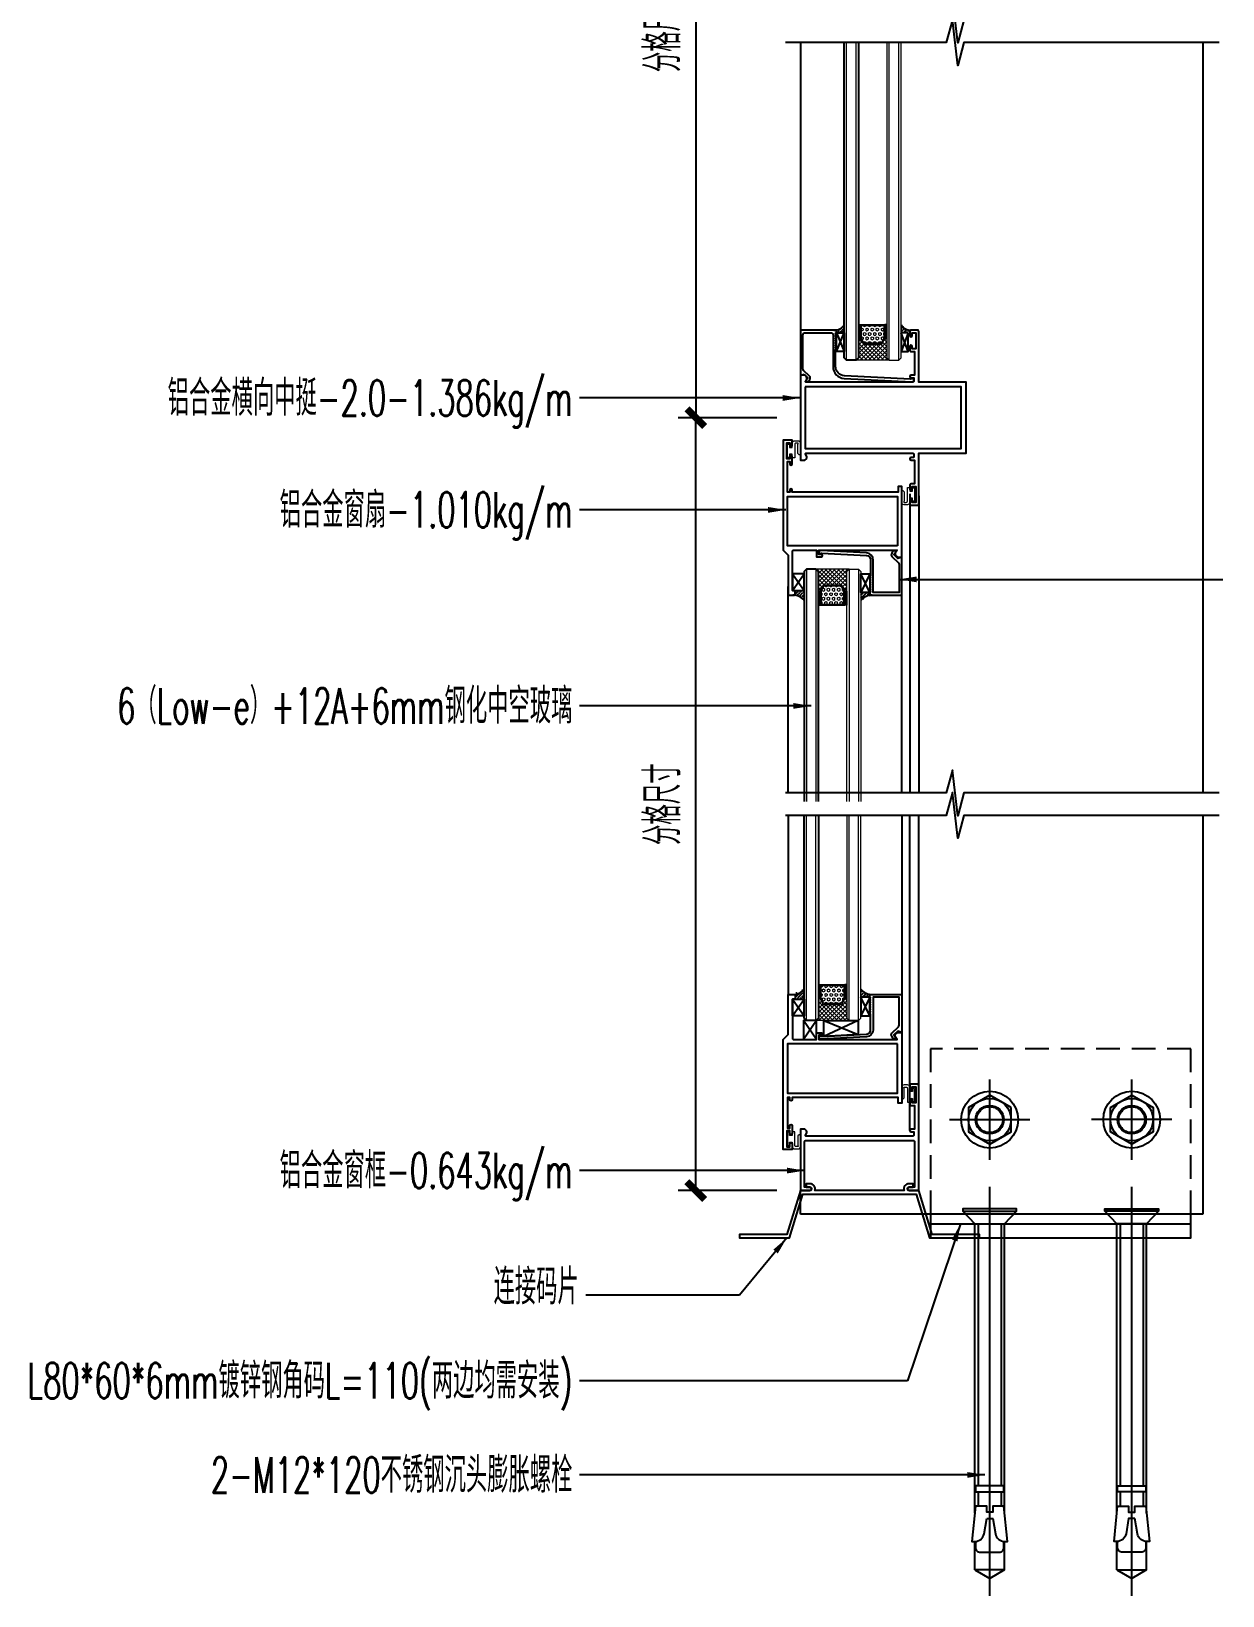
# Model space of a CAD drawing. Extents: x 6843040 to 15500510, y -6507076 to -4940511.
# Drawn here: x 7942351 to 7942854, y -6294481 to -6293820 of the extents above; entities that cross this region are included whole.
import ezdxf
from ezdxf.enums import TextEntityAlignment as Align

# ---------------------------------------------------------------- set-up
doc = ezdxf.new("R2010")
doc.units = 0
doc.header["$LTSCALE"] = 1000
doc.header["$MEASUREMENT"] = 0
for name, pattern in [('CENTER', [50.8, 31.75, -6.35, 6.35, -6.35]), ('DASHED', [0.75, 0.5, -0.25]), ('HIDDEN', [0.375, 0.25, -0.125]), ('LG', [4.1, 4, 0.1])]:
    doc.linetypes.add(name, pattern=pattern)
for name, color, linetype in [('A-SCREW', 241, 'Continuous'), ('CHICUN', 6, 'LG'), ('GC', 3, 'Continuous'), ('LT-dim 1', 3, 'Continuous'), ('LT-dim 5', 3, 'Continuous'), ('LT-截断线', 1, 'Continuous'), ('LT-文字标注', 7, 'Continuous'), ('LT-紧固件', 253, 'Continuous'), ('TE', 3, 'Continuous'), ('XC', 61, 'Continuous'), ('XINGCAI', 4, 'LG'), ('XX', 8, 'DASHED')]:
    doc.layers.add(name, color=color, linetype=linetype)
for name, color, linetype, lineweight in [('Gasket（胶类）', 5, 'Continuous', 9), ('Glass-V（玻璃投影线）', 183, 'Continuous', 9), ('Glass（玻璃截面线）', 200, 'Continuous', 20), ('Hatch（填充）', 8, 'Continuous', 5), ('KSD-Glass(玻璃)', 10, 'Continuous', 25), ('KSD-Hatch（填充）', 8, 'Continuous', 5)]:
    doc.layers.add(name, color=color, linetype=linetype, lineweight=lineweight)
doc.styles.add('LT-dim', font='romans.shx', dxfattribs={"width": 0.7, "bigfont": 'hztxt.shx'})
doc.styles.add('LT-文字标注', font='romans.shx', dxfattribs={"width": 0.8, "bigfont": 'gbhzfs.shx'})
doc.styles.get("Standard").update_dxf_attribs({"font": 'gbenor.shx', "bigfont": 'gbcbig.shx'})
doc.dimstyles.new('LT-dim 5', dxfattribs={"dimscale": 5, "dimtxt": 3, "dimasz": 1.5, "dimexe": 1.5, "dimexo": 2, "dimgap": 0.8, "dimtad": 1, "dimdec": 0, "dimrnd": 1, "dimdsep": 46, "dimtxsty": 'LT-dim', "dimblk": 'ARCHTICK', "dimblk1": 'ARCHTICK', "dimblk2": 'ARCHTICK', "dimsah": 1, "dimcen": 2, "dimclrd": 256, "dimclre": 256, "dimclrt": 7, "dimazin": 0, "dimtfac": 1, "dimtix": 1, "dimtmove": 2, "dimatfit": 0, "dimfxl": 1, "dimtvp": 1, "dimarcsym": 1})
doc.dimstyles.new('LT-引线 5', dxfattribs={"dimscale": 5, "dimtxt": 3, "dimasz": 1.5, "dimexe": 1.5, "dimexo": 2, "dimgap": 0.8, "dimtad": 1, "dimdec": 0, "dimrnd": 1, "dimdsep": 46, "dimtxsty": 'Standard', "dimblk": 'ARCHTICK', "dimblk1": 'ARCHTICK', "dimblk2": 'ARCHTICK', "dimsah": 1, "dimcen": 2, "dimclrd": 256, "dimclre": 256, "dimclrt": 7, "dimazin": 0, "dimtfac": 1, "dimtix": 1, "dimtmove": 2, "dimatfit": 0, "dimfxl": 1, "dimtvp": 1, "dimarcsym": 1})
pattern_1 = [(225, (9185189.7165, -6708048.4613), (-0.5051394068, -1.852177825), [2.38125, -0.47625, 0, -0.47625])]
pattern_2 = [(315, (-1793154.78164, 874143.7932), (-0.36828478187, -0.36828478187), []), (225, (-1793154.78164, 874143.7932), (-0.36828478187, 0.36828478187), [])]
pattern_3 = [(45, (-1793154.78164, -874110.7532), (-0.36828478187, 0.36828478187), []), (135, (-1793154.78164, -874110.7532), (-0.36828478187, -0.36828478187), [])]
pattern_4 = [(45, (6700206.2202, -5879955.9957), (0.5051394068, 1.852177825), [2.38125, -0.47625, 0, -0.47625])]
pattern_5 = [(45, (6700206.2202, -5880061.8859), (0.5051394068, 1.852177825), [2.38125, -0.47625, 0, -0.47625])]

# ---------------------------------------------------------------- blocks, each defined once
blk = doc.blocks.new('_ArchTick')
at = {"color": 0, "linetype": 'ByBlock', "const_width": 0.4}
blk.add_lwpolyline([(-0.5, -0.5), (0.5, 0.5)], dxfattribs=at)
blk = doc.blocks.new('*D150')
at = {"layer": 'Defpoints', "color": 0, "transparency": 16777216}
for p in [(7942631.49, -6293983.23), (7942675.67, -6293983.23), (7942675.67, -6294309.94)]:
    blk.add_point(p, dxfattribs=at)
at = {"layer": 'LT-dim 5', "lineweight": -2, "transparency": 16777216}
for p, q in [((7942665.67, -6293983.23), (7942623.99, -6293983.23)), ((7942631.49, -6294309.94), (7942631.49, -6293983.23)), ((7942665.67, -6294309.94), (7942623.99, -6294309.94))]:
    blk.add_line(p, q, dxfattribs=at)
at = {"layer": 'LT-dim 5', "lineweight": -2, "transparency": 16777216, "xscale": 7.5, "yscale": 7.5, "zscale": 7.5}
for p, rotation in [((7942631.49, -6293983.23), 90), ((7942631.49, -6294309.94), 270)]:
    blk.add_blockref('_ArchTick', p, dxfattribs=dict(at, rotation=rotation))
at = {"layer": 'LT-dim 5', "color": 40, "transparency": 16777216, "insert": (7942617.52, -6294146.59), "char_height": 15, "attachment_point": 5, "rotation": 90, "style": 'LT-文字标注'}
blk.add_mtext('分格尺寸', dxfattribs=at)
blk = doc.blocks.new('LT-BLK-20240726220731', base_point=(1166113.37, -432586.31))
at = {"layer": 'LT-紧固件', "color": 1, "linetype": 'CENTER', "ltscale": 10}
blk.add_line((1166113.37, -432477.28), (1166113.37, -432592.5), dxfattribs=at)
at = {"layer": 'LT-紧固件', "linetype": 'HIDDEN', "ltscale": 10}
for p, q in [((1166109.17, -432484.54), (1166113.37, -432482.11)), ((1166109.17, -432484.54), (1166109.17, -432492.54)), ((1166117.57, -432484.54), (1166109.17, -432484.54)), ((1166117.57, -432484.54), (1166113.37, -432482.11)), ((1166117.57, -432484.54), (1166117.57, -432492.54)), ((1166109.17, -432500.54), (1166109.17, -432582.11)), ((1166117.57, -432500.54), (1166117.57, -432582.11))]:
    blk.add_line(p, q, dxfattribs=at)
at = {"layer": 'LT-紧固件', "linetype": 'ByBlock'}
for p, q in [((1166110.12, -432506.54), (1166110.12, -432502.54)), ((1166116.62, -432506.54), (1166116.62, -432502.54)), ((1166110.12, -432582.11), (1166110.12, -432508.27)), ((1166116.62, -432582.11), (1166116.62, -432508.27)), ((1166109.15, -432582.11), (1166117.6, -432582.11))]:
    blk.add_line(p, q, dxfattribs=at)
at = {"layer": 'LT-紧固件', "linetype": 'ByBlock', "ltscale": 5}
blk.add_line((1166105.84, -432585.65), (1166120.91, -432585.65), dxfattribs=at)
at = {"layer": 'LT-紧固件', "linetype": 'ByBlock'}
blk.add_lwpolyline([(1166112.51, -432499.07), (1166114.24, -432499.07), (1166114.99, -432494.75, -0.364755), (1166117.62, -432492.54), (1166118.37, -432492.54), (1166117.37, -432502.54), (1166114.24, -432502.54), (1166114.24, -432500.8), (1166112.51, -432500.8), (1166112.51, -432502.54), (1166109.37, -432502.54), (1166108.37, -432492.54), (1166109.13, -432492.54, -0.364755), (1166111.76, -432494.75)], format="xyb", close=True, dxfattribs=at)
blk.add_lwpolyline([(1166109.37, -432492.54), (1166109.37, -432490.87, -0.414214), (1166110.71, -432489.54), (1166116.04, -432489.54, -0.414214), (1166117.37, -432490.87), (1166117.37, -432492.54)], format="xyb", dxfattribs=at)
blk.add_lwpolyline([(1166117.37, -432506.54), (1166117.37, -432508.27), (1166109.37, -432508.27), (1166109.37, -432506.54)], close=True, dxfattribs=at)
at = {"layer": 'LT-紧固件', "linetype": 'ByBlock', "ltscale": 5}
blk.add_lwpolyline([(1166109.21, -432582.11), (1166117.54, -432582.11), (1166120.91, -432585.65), (1166120.91, -432586.31), (1166105.84, -432586.31), (1166105.84, -432585.65)], close=True, dxfattribs=at)
blk = doc.blocks.new('HILTI HSA & HDA-T & HSL-3 ANCHOR1')
at = {"layer": 'LT-dim 5', "xscale": 1.7, "yscale": 1.7, "zscale": 1.7, "rotation": 180}
blk.add_blockref('LT-BLK-20240726220731', (0, 7.14), dxfattribs=at)
blk = doc.blocks.new('*D151')
at = {"layer": 'Defpoints', "color": 0, "transparency": 16777216}
for p in [(7942675.67, -6293656.52), (7942631.49, -6293983.23), (7942675.67, -6293983.23)]:
    blk.add_point(p, dxfattribs=at)
at = {"layer": 'LT-dim 5', "lineweight": -2, "transparency": 16777216}
for p, q in [((7942665.67, -6293656.52), (7942623.99, -6293656.52)), ((7942631.49, -6293656.52), (7942631.49, -6293983.23)), ((7942665.67, -6293983.23), (7942623.99, -6293983.23))]:
    blk.add_line(p, q, dxfattribs=at)
at = {"layer": 'LT-dim 5', "lineweight": -2, "transparency": 16777216, "xscale": 7.5, "yscale": 7.5, "zscale": 7.5}
for p, rotation in [((7942631.49, -6293656.52), 90), ((7942631.49, -6293983.23), 270)]:
    blk.add_blockref('_ArchTick', p, dxfattribs=dict(at, rotation=rotation))
at = {"layer": 'LT-dim 5', "color": 40, "transparency": 16777216, "insert": (7942617.52, -6293819.87), "char_height": 15, "attachment_point": 5, "rotation": 90, "style": 'LT-文字标注'}
blk.add_mtext('分格尺寸', dxfattribs=at)
blk = doc.blocks.new('A$C17D31B9E')
at = {"layer": 'XINGCAI'}
blk.add_lwpolyline([(2.8, 21), (2.8, 22), (1.8, 22), (1.8, 9), (2.8, 9), (2.8, 10, -1), (3.8, 10), (3.8, 9), (3.8, 9), (3.8, 6.75, -1), (2.8, 6.75), (2.8, 7.9), (1.5, 7.9), (1.5, 1.1), (2.8, 1.1), (2.8, 2.25, -1), (3.8, 2.25), (3.8, 0), (0, 0), (0, 46.5), (2.1, 48.6), (2.1, 65.5), (4.5, 65.5, -0.414214), (5, 65), (5, 64, -0.414214), (4.5, 63.5), (3.9, 63.5), (3.9, 47, 0.414214), (4.4, 46.5), (14, 46.5), (14, 49.3), (16.1, 49.3, -1), (16.1, 48.3), (15, 48.3), (15, 46.5), (48.04, 46.5), (47.31, 47.77, -0.339454), (47.43, 48.73), (48.2, 49.5), (50, 49.5), (50, 19.5), (48.5, 19.5), (48.5, 22), (3.8, 22), (3.8, 21, -1)], format="xyb", close=True, dxfattribs=at)
blk.add_lwpolyline([(48.2, 44.7), (1.8, 44.7), (1.8, 23.8), (48.2, 23.8)], close=True, dxfattribs=at)
blk = doc.blocks.new('LT-BLK-20240726144022', base_point=(1253859.85, -415706.66))
at = {"layer": 'TE', "lineweight": 13}
blk.add_lwpolyline([(1253858.16, -415712.06), (1253858.16, -415711.56), (1253858.66, -415711.06), (1253862.65, -415711.06, 0.573447), (1253863.15, -415710.95), (1253863.15, -415710.16, 0.414214), (1253862.65, -415709.66), (1253856.85, -415709.66), (1253856.85, -415708.66), (1253858.42, -415708.66), (1253858.42, -415707.46), (1253857.05, -415707.46), (1253857.05, -415706.66), (1253862.65, -415706.66), (1253862.65, -415707.46), (1253861.3, -415707.46), (1253861.3, -415708.66), (1253863.15, -415708.66, -0.414214), (1253864.15, -415709.66), (1253864.15, -415711.06, -0.414214), (1253863.15, -415712.06), (1253858.16, -415712.06)], format="xyb", dxfattribs=at)
blk = doc.blocks.new('LT-BLK-20240726144038', base_point=(1253843.85, -415780.16))
at = {"layer": 'TE', "lineweight": 13}
blk.add_lwpolyline([(1253845.54, -415774.76), (1253845.54, -415775.26), (1253845.04, -415775.76), (1253841.05, -415775.76, 0.573447), (1253840.55, -415775.86), (1253840.55, -415776.66, 0.414214), (1253841.05, -415777.16), (1253846.85, -415777.16), (1253846.85, -415778.16), (1253845.29, -415778.16), (1253845.29, -415779.36), (1253846.65, -415779.36), (1253846.65, -415780.16), (1253841.05, -415780.16), (1253841.05, -415779.36), (1253842.4, -415779.36), (1253842.4, -415778.16), (1253840.55, -415778.16, -0.414214), (1253839.55, -415777.16), (1253839.55, -415775.76, -0.414214), (1253840.55, -415774.76), (1253845.54, -415774.76)], format="xyb", dxfattribs=at)
blk = doc.blocks.new('*U140')
at = {"layer": 'Hatch（填充）'}
h = blk.add_hatch(dxfattribs=at)
h.set_pattern_fill('ANSI37', color=256, scale=4.166667, angle=180, style=0)
h.set_pattern_definition(pattern_2)
h.paths.add_polyline_path([(-15.17, 22.52), (-9.33, 22.52), (-9.33, 21.69), (-15.17, 21.69)])
h = blk.add_hatch(dxfattribs=at)
h.set_pattern_fill('HEX', color=256, scale=5, style=0)
h.paths.add_polyline_path([(-7.25, 20.18), (-7.25, 12.86), (-9.43, 11.77), (-14.75, 11.77), (-14.75, 21.27), (-9.43, 21.27)])
h = blk.add_hatch(dxfattribs=at)
h.set_pattern_fill('ANSI37', color=256, scale=10, style=0)
h.paths.add_polyline_path([(-6.83, 20.44), (-9.33, 21.69), (-9.33, 22.52), (-1, 22.52), (0, 23.52), (0, 9.52), (-1, 10.52), (-9.33, 10.52), (-9.33, 11.35), (-6.83, 12.6)])
h = blk.add_hatch(dxfattribs=at)
h.set_pattern_fill('ANSI37', color=256, scale=4.166667, angle=180, style=0)
h.set_pattern_definition(pattern_3)
h.paths.add_polyline_path([(-15.17, 10.52), (-9.33, 10.52), (-9.33, 11.35), (-15.17, 11.35)])
at = {"layer": 'Gasket（胶类）'}
for points in [[(-15.17, 22.52), (-15.17, 21.69), (-9.33, 21.69), (-9.33, 22.52)], [(-6.83, 20.44), (-6.83, 12.6), (-9.33, 11.35), (-15.17, 11.35), (-15.17, 21.69), (-9.33, 21.69)], [(-7.25, 20.18), (-7.25, 12.86), (-9.43, 11.77), (-14.75, 11.77), (-14.75, 21.27), (-9.43, 21.27)], [(-6.83, 20.44), (-9.33, 21.69), (-9.33, 22.52), (-1, 22.52), (0, 23.52), (0, 9.52), (-1, 10.52), (-9.33, 10.52), (-9.33, 11.35), (-6.83, 12.6)], [(-15.17, 10.52), (-15.17, 11.35), (-9.33, 11.35), (-9.33, 10.52)]]:
    blk.add_lwpolyline(points, close=True, dxfattribs=at)
at = {"layer": 'Glass-V（玻璃投影线）'}
for p, q in [((0, 27.52), (-134.31, 27.52)), ((0, 23.52), (-134.31, 23.52))]:
    blk.add_line(p, q, dxfattribs=at)
at = {"layer": 'Glass（玻璃截面线）'}
blk.add_lwpolyline([(-134.31, 22.52), (-1, 22.52), (0, 23.52), (0, 27.52), (-1, 28.52), (-134.31, 28.52)], dxfattribs=at)
at = {"layer": 'KSD-Glass(玻璃)'}
blk.add_lwpolyline([(-134.31, 10.52), (-1, 10.52), (0, 9.52), (0, 5.52), (-1, 4.52), (-134.31, 4.52)], dxfattribs=at)
at = {"layer": 'KSD-Hatch（填充）'}
for p, q in [((0, 9.52), (-134.31, 9.52)), ((0, 5.52), (-134.31, 5.52))]:
    blk.add_line(p, q, dxfattribs=at)
blk = doc.blocks.new('A$C0A584369')
at = {"layer": 'XINGCAI'}
blk.add_lwpolyline([(-13.1, -8.2), (-13.4, -8.2), (-13.1, -7.2), (-13.4, -7.2), (-13.1, -6.2), (-13.4, -6.2), (-13.1, -5.2), (-13.4, -5.2), (-13.1, -4.2), (-13.4, -4.2), (-13.1, -3.2), (-13.4, -3.2), (-13.1, -2.2), (-13.4, -2.2), (-13.1, -1.2), (-13.4, -1.2), (-13.4, 0), (0, 0), (0, -15.6, -0.493145), (-0.38, -15.89), (-1.69, -15.54), (-3.27, -17.12), (-2.33, -18.45, -0.606815), (-2.49, -18.75), (-3.31, -18.75, -0.244698), (-3.56, -18.62), (-4.22, -17.68, -0.36397), (-4.11, -16.4), (-1.39, -13.68, 0.198912), (-1.1, -12.98), (-1.1, -1.1), (-12, -1.1), (-12, -14.84, -0.39896), (-14.84, -17.84), (-34.19, -18.85, -1.584555), (-33.72, -17.72), (-14.9, -16.74, 0.39896), (-13.1, -14.84)], format="xyb", close=True, dxfattribs=at)
blk = doc.blocks.new('*U142')
at = {"layer": 'Hatch（填充）'}
h = blk.add_hatch(dxfattribs=at)
h.set_pattern_fill('ANSI37', color=256, scale=4.166667, angle=180, style=0)
h.set_pattern_definition(pattern_2)
h.paths.add_polyline_path([(-15.17, 22.52), (-9.33, 22.52), (-9.33, 21.69), (-15.17, 21.69)])
h = blk.add_hatch(dxfattribs=at)
h.set_pattern_fill('HEX', color=256, scale=5, style=0)
h.paths.add_polyline_path([(-7.25, 20.18), (-7.25, 12.86), (-9.43, 11.77), (-14.75, 11.77), (-14.75, 21.27), (-9.43, 21.27)])
h = blk.add_hatch(dxfattribs=at)
h.set_pattern_fill('ANSI37', color=256, scale=10, style=0)
h.paths.add_polyline_path([(-6.83, 20.44), (-9.33, 21.69), (-9.33, 22.52), (-1, 22.52), (0, 23.52), (0, 9.52), (-1, 10.52), (-9.33, 10.52), (-9.33, 11.35), (-6.83, 12.6)])
h = blk.add_hatch(dxfattribs=at)
h.set_pattern_fill('ANSI37', color=256, scale=4.166667, angle=180, style=0)
h.set_pattern_definition(pattern_3)
h.paths.add_polyline_path([(-15.17, 10.52), (-9.33, 10.52), (-9.33, 11.35), (-15.17, 11.35)])
at = {"layer": 'Gasket（胶类）'}
for points in [[(-15.17, 22.52), (-15.17, 21.69), (-9.33, 21.69), (-9.33, 22.52)], [(-6.83, 20.44), (-6.83, 12.6), (-9.33, 11.35), (-15.17, 11.35), (-15.17, 21.69), (-9.33, 21.69)], [(-7.25, 20.18), (-7.25, 12.86), (-9.43, 11.77), (-14.75, 11.77), (-14.75, 21.27), (-9.43, 21.27)], [(-6.83, 20.44), (-9.33, 21.69), (-9.33, 22.52), (-1, 22.52), (0, 23.52), (0, 9.52), (-1, 10.52), (-9.33, 10.52), (-9.33, 11.35), (-6.83, 12.6)], [(-15.17, 10.52), (-15.17, 11.35), (-9.33, 11.35), (-9.33, 10.52)]]:
    blk.add_lwpolyline(points, close=True, dxfattribs=at)
at = {"layer": 'Glass-V（玻璃投影线）'}
for p, q in [((0, 27.52), (-98.21, 27.52)), ((0, 23.52), (-98.21, 23.52))]:
    blk.add_line(p, q, dxfattribs=at)
at = {"layer": 'Glass（玻璃截面线）'}
blk.add_lwpolyline([(-98.21, 22.52), (-1, 22.52), (0, 23.52), (0, 27.52), (-1, 28.52), (-98.21, 28.52)], dxfattribs=at)
at = {"layer": 'KSD-Glass(玻璃)'}
blk.add_lwpolyline([(-98.21, 10.52), (-1, 10.52), (0, 9.52), (0, 5.52), (-1, 4.52), (-98.21, 4.52)], dxfattribs=at)
at = {"layer": 'KSD-Hatch（填充）'}
for p, q in [((0, 9.52), (-98.21, 9.52)), ((0, 5.52), (-98.21, 5.52))]:
    blk.add_line(p, q, dxfattribs=at)
blk = doc.blocks.new('*U143')
at = {"layer": 'Hatch（填充）'}
h = blk.add_hatch(dxfattribs=at)
h.set_pattern_fill('ANSI37', color=256, scale=4.166667, angle=180, style=0)
h.set_pattern_definition(pattern_2)
h.paths.add_polyline_path([(-15.17, 22.52), (-9.33, 22.52), (-9.33, 21.69), (-15.17, 21.69)])
h = blk.add_hatch(dxfattribs=at)
h.set_pattern_fill('HEX', color=256, scale=5, style=0)
h.paths.add_polyline_path([(-7.25, 20.18), (-7.25, 12.86), (-9.43, 11.77), (-14.75, 11.77), (-14.75, 21.27), (-9.43, 21.27)])
h = blk.add_hatch(dxfattribs=at)
h.set_pattern_fill('ANSI37', color=256, scale=10, style=0)
h.paths.add_polyline_path([(-6.83, 20.44), (-9.33, 21.69), (-9.33, 22.52), (-1, 22.52), (0, 23.52), (0, 9.52), (-1, 10.52), (-9.33, 10.52), (-9.33, 11.35), (-6.83, 12.6)])
h = blk.add_hatch(dxfattribs=at)
h.set_pattern_fill('ANSI37', color=256, scale=4.166667, angle=180, style=0)
h.set_pattern_definition(pattern_3)
h.paths.add_polyline_path([(-15.17, 10.52), (-9.33, 10.52), (-9.33, 11.35), (-15.17, 11.35)])
at = {"layer": 'Gasket（胶类）'}
for points in [[(-15.17, 22.52), (-15.17, 21.69), (-9.33, 21.69), (-9.33, 22.52)], [(-6.83, 20.44), (-6.83, 12.6), (-9.33, 11.35), (-15.17, 11.35), (-15.17, 21.69), (-9.33, 21.69)], [(-7.25, 20.18), (-7.25, 12.86), (-9.43, 11.77), (-14.75, 11.77), (-14.75, 21.27), (-9.43, 21.27)], [(-6.83, 20.44), (-9.33, 21.69), (-9.33, 22.52), (-1, 22.52), (0, 23.52), (0, 9.52), (-1, 10.52), (-9.33, 10.52), (-9.33, 11.35), (-6.83, 12.6)], [(-15.17, 10.52), (-15.17, 11.35), (-9.33, 11.35), (-9.33, 10.52)]]:
    blk.add_lwpolyline(points, close=True, dxfattribs=at)
at = {"layer": 'Glass-V（玻璃投影线）'}
for p, q in [((0, 27.52), (-86.71, 27.52)), ((0, 23.52), (-86.71, 23.52))]:
    blk.add_line(p, q, dxfattribs=at)
at = {"layer": 'Glass（玻璃截面线）'}
blk.add_lwpolyline([(-86.71, 22.52), (-1, 22.52), (0, 23.52), (0, 27.52), (-1, 28.52), (-86.71, 28.52)], dxfattribs=at)
at = {"layer": 'KSD-Glass(玻璃)'}
blk.add_lwpolyline([(-86.71, 10.52), (-1, 10.52), (0, 9.52), (0, 5.52), (-1, 4.52), (-86.71, 4.52)], dxfattribs=at)
at = {"layer": 'KSD-Hatch（填充）'}
for p, q in [((0, 9.52), (-86.71, 9.52)), ((0, 5.52), (-86.71, 5.52))]:
    blk.add_line(p, q, dxfattribs=at)

msp = doc.modelspace()

# ---------------------------------------------------------------- hatches: boundary and pattern name
at = {"layer": 'LT-dim 1'}
h = msp.add_hatch(dxfattribs=at)
h.set_pattern_fill('ANSI36', color=256, scale=0.3, angle=-180)
h.set_pattern_definition(pattern_1)
edge = h.paths.add_edge_path()
edge.add_arc((7942689.97, -6293941.08), 5.15, -88.9231, -34.71491, ccw=False)
edge.add_line((7942690.07, -6293946.23), (7942690.87, -6293946.23))
edge.add_line((7942690.87, -6293946.23), (7942690.87, -6293947.35))
edge.add_line((7942690.87, -6293947.35), (7942694.21, -6293947.35))
edge.add_line((7942694.21, -6293947.35), (7942694.21, -6293944.01))
h = msp.add_hatch(dxfattribs=at)
h.set_pattern_fill('ANSI36', color=256, scale=0.3, angle=-180)
h.set_pattern_definition(pattern_1)
edge = h.paths.add_edge_path()
edge.add_arc((7942722.44, -6293941.08), 5.15, 214.71491, 268.9231)
edge.add_line((7942722.35, -6293946.23), (7942721.17, -6293946.23))
edge.add_line((7942721.17, -6293946.23), (7942721.17, -6293947.35))
edge.add_line((7942721.17, -6293947.35), (7942718.21, -6293947.35))
edge.add_line((7942718.21, -6293947.35), (7942718.21, -6293944.01))
h = msp.add_hatch(dxfattribs=at)
h.set_pattern_fill('ANSI36', color=256, scale=0.3)
h.set_pattern_definition(pattern_4)
edge = h.paths.add_edge_path()
edge.add_arc((7942672.61, -6294064.23), 6.01, 39.10161, 89.40746)
edge.add_line((7942672.67, -6294058.23), (7942673.47, -6294058.23))
edge.add_line((7942673.47, -6294058.23), (7942673.47, -6294056.23))
edge.add_line((7942673.47, -6294056.23), (7942677.27, -6294056.23))
edge.add_line((7942677.27, -6294056.23), (7942677.27, -6294060.45))
h = msp.add_hatch(dxfattribs=at)
h.set_pattern_fill('ANSI36', color=256, scale=0.3)
h.set_pattern_definition(pattern_4)
edge = h.paths.add_edge_path()
edge.add_arc((7942705.93, -6294064.23), 6.01, 90.59254, 140.89839, ccw=False)
edge.add_line((7942705.87, -6294058.23), (7942705.07, -6294058.23))
edge.add_line((7942705.07, -6294058.23), (7942705.07, -6294057.1))
edge.add_line((7942705.07, -6294057.1), (7942701.27, -6294057.1))
edge.add_line((7942701.27, -6294057.1), (7942701.27, -6294060.45))
h = msp.add_hatch(dxfattribs=at)
h.set_pattern_fill('ANSI36', color=256, scale=0.3)
h.set_pattern_definition(pattern_5)
edge = h.paths.add_edge_path()
edge.add_arc((7942672.61, -6294221.04), 6.01, 270.59254, 320.89839, ccw=False)
edge.add_line((7942672.67, -6294227.04), (7942673.47, -6294227.04))
edge.add_line((7942673.47, -6294227.04), (7942673.47, -6294229.04))
edge.add_line((7942673.47, -6294229.04), (7942677.27, -6294229.04))
edge.add_line((7942677.27, -6294229.04), (7942677.27, -6294224.82))
h = msp.add_hatch(dxfattribs=at)
h.set_pattern_fill('ANSI36', color=256, scale=0.3)
h.set_pattern_definition(pattern_5)
edge = h.paths.add_edge_path()
edge.add_arc((7942705.93, -6294221.04), 6.01, 219.10161, 269.40746)
edge.add_line((7942705.87, -6294227.04), (7942705.07, -6294227.04))
edge.add_line((7942705.07, -6294227.04), (7942705.07, -6294228.17))
edge.add_line((7942705.07, -6294228.17), (7942701.27, -6294228.17))
edge.add_line((7942701.27, -6294228.17), (7942701.27, -6294224.82))

# ---------------------------------------------------------------- linework, layer by layer
at = {"color": 3}
msp.add_line((7942730.67, -6294323.94), (7942840.67, -6294323.94), dxfattribs=at)
msp.add_lwpolyline([(7942730.67, -6294319.94), (7942730.67, -6294329.94), (7942840.67, -6294329.94), (7942840.67, -6294319.94)], dxfattribs=at)
at = {"layer": 'GC'}
msp.add_lwpolyline([(7942690.67, -6294309.94), (7942681.8, -6294309.94, 0.512569), (7942679.72, -6294307.04), (7942678.07, -6294307.04), (7942678.07, -6294308.54), (7942679.72, -6294308.54, -1), (7942679.72, -6294309.94), (7942675.67, -6294309.94), (7942669.98, -6294328.44), (7942649.98, -6294328.44), (7942649.98, -6294329.94), (7942671.09, -6294329.94), (7942676.78, -6294311.44), (7942724.56, -6294311.44), (7942730.24, -6294329.94), (7942751.35, -6294329.94), (7942751.35, -6294328.44), (7942731.35, -6294328.44), (7942725.67, -6294309.94), (7942721.62, -6294309.94, -1), (7942721.62, -6294308.54), (7942723.27, -6294308.54), (7942723.27, -6294307.04), (7942721.62, -6294307.04, 0.512569), (7942719.53, -6294309.94), (7942690.67, -6294309.94)], format="xyb", dxfattribs=at)
at = {"layer": 'LT-dim 1'}
for p, q in [((7942690.87, -6293947.35), (7942694.21, -6293955.2)), ((7942690.87, -6293955.2), (7942694.21, -6293947.35)), ((7942721.17, -6293947.35), (7942718.21, -6293955.2)), ((7942721.17, -6293955.23), (7942718.21, -6293947.35)), ((7942672.37, -6294056.23), (7942677.27, -6294049.26)), ((7942672.37, -6294049.26), (7942677.27, -6294056.23)), ((7942705.07, -6294057.1), (7942701.27, -6294049.26)), ((7942705.07, -6294049.26), (7942701.27, -6294057.1)), ((7942672.37, -6294229.04), (7942677.27, -6294236.01)), ((7942672.37, -6294236.01), (7942677.27, -6294229.04)), ((7942705.07, -6294228.17), (7942701.27, -6294236.01)), ((7942705.07, -6294236.01), (7942701.27, -6294228.17)), ((7942682.47, -6294238.04), (7942677.06, -6294246.04)), ((7942682.47, -6294246.04), (7942677.06, -6294238.04)), ((7942700.1, -6294238.04), (7942685.52, -6294244.73)), ((7942685.52, -6294238.04), (7942700.1, -6294243.96))]:
    msp.add_line(p, q, dxfattribs=at)
for points in [[(7942690.87, -6293947.35), (7942694.21, -6293947.35), (7942694.21, -6293955.2), (7942690.87, -6293955.2)], [(7942721.17, -6293947.35), (7942718.21, -6293947.35), (7942718.21, -6293955.2), (7942721.17, -6293955.2)], [(7942672.37, -6294056.23), (7942677.27, -6294056.23), (7942677.27, -6294049.26), (7942672.37, -6294049.26)], [(7942705.07, -6294057.1), (7942701.27, -6294057.1), (7942701.27, -6294049.26), (7942705.07, -6294049.26)], [(7942672.37, -6294229.04), (7942677.27, -6294229.04), (7942677.27, -6294236.01), (7942672.37, -6294236.01)], [(7942705.07, -6294228.17), (7942701.27, -6294228.17), (7942701.27, -6294236.01), (7942705.07, -6294236.01)], [(7942682.47, -6294238.04), (7942677.06, -6294238.04), (7942677.06, -6294246.04), (7942682.47, -6294246.04)], [(7942685.52, -6294238.04), (7942700.1, -6294238.04), (7942700.1, -6294243.96), (7942685.52, -6294244.73)]]:
    msp.add_lwpolyline(points, close=True, dxfattribs=at)
for centre, radius, start, end in [((7942689.97, -6293941.08), 5.15, 268.9231, 325.28509), ((7942722.44, -6293941.08), 5.15, 214.71491, 271.0769), ((7942672.6, -6294064.24), 6.01, 39.11295, 91.22214), ((7942705.93, -6294064.24), 6.01, 88.77786, 140.88705), ((7942672.6, -6294221.03), 6.01, 268.77786, 320.88705), ((7942705.93, -6294221.03), 6.01, 219.11295, 271.22214)]:
    msp.add_arc(centre, radius, start, end, dxfattribs=at)
at = {"layer": 'LT-截断线', "color": 3}
for points in [[(7942852.6, -6293815.12), (7942744.8, -6293815.12), (7942742.21, -6293824.78), (7942739.89, -6293805.46), (7942737.3, -6293815.12), (7942669.34, -6293815.12)], [(7942852.6, -6293824.62), (7942744.8, -6293824.62), (7942742.21, -6293834.28), (7942739.89, -6293814.96), (7942737.3, -6293824.62), (7942669.34, -6293824.62)], [(7942852.6, -6294141.83), (7942744.8, -6294141.83), (7942742.21, -6294151.49), (7942739.89, -6294132.18), (7942737.3, -6294141.83), (7942669.34, -6294141.83)], [(7942852.6, -6294151.34), (7942744.8, -6294151.34), (7942742.21, -6294161), (7942739.89, -6294141.68), (7942737.3, -6294151.34), (7942669.34, -6294151.34)]]:
    msp.add_lwpolyline(points, dxfattribs=at)
at = {"layer": 'LT-紧固件', "color": 1, "linetype": 'CENTER', "ltscale": 0.1}
for p, q in [((7942755.67, -6294296.94), (7942755.67, -6294262.94)), ((7942815.67, -6294296.94), (7942815.67, -6294262.94)), ((7942738.67, -6294279.94), (7942772.67, -6294279.94)), ((7942832.67, -6294279.94), (7942798.67, -6294279.94))]:
    msp.add_line(p, q, dxfattribs=at)
at = {"layer": 'LT-紧固件', "linetype": 'ByBlock', "ltscale": 5}
for points in [[(7942764.67, -6294274.75), (7942755.67, -6294269.55), (7942746.67, -6294274.75), (7942746.67, -6294285.14), (7942755.67, -6294290.34), (7942764.67, -6294285.14)], [(7942806.67, -6294274.75), (7942815.67, -6294269.55), (7942824.67, -6294274.75), (7942824.67, -6294285.14), (7942815.67, -6294290.34), (7942806.67, -6294285.14)]]:
    msp.add_lwpolyline(points, close=True, dxfattribs=at)
for centre, radius in [((7942755.67, -6294279.94), 12), ((7942755.67, -6294279.94), 9), ((7942815.67, -6294279.94), 12), ((7942815.67, -6294279.94), 9), ((7942755.67, -6294279.94), 6), ((7942815.67, -6294279.94), 6)]:
    msp.add_circle(centre, radius, dxfattribs=at)
at = {"layer": 'LT-紧固件', "linetype": 'HIDDEN', "ltscale": 10}
for centre in [(7942755.67, -6294279.94), (7942815.67, -6294279.94)]:
    msp.add_circle(centre, 5.5, dxfattribs=at)
at = {"layer": 'XINGCAI'}
for p, q in [((7942675.67, -6293824.62), (7942675.67, -6293946.83)), ((7942845.67, -6293824.62), (7942845.67, -6294141.83)), ((7942721.87, -6294015.43), (7942721.87, -6294141.83)), ((7942725.67, -6294016.23), (7942725.67, -6294141.83)), ((7942718.47, -6294141.83), (7942718.47, -6294038.63)), ((7942670.57, -6294141.83), (7942670.57, -6294054.63)), ((7942670.57, -6294151.34), (7942670.57, -6294227.04)), ((7942718.47, -6294151.34), (7942718.47, -6294243.04)), ((7942721.87, -6294284.54), (7942721.87, -6294151.34)), ((7942725.67, -6294265.44), (7942725.67, -6294151.34)), ((7942845.67, -6294151.34), (7942845.67, -6294319.94)), ((7942675.67, -6294319.94), (7942675.67, -6294309.94)), ((7942845.67, -6294319.94), (7942675.67, -6294319.94))]:
    msp.add_line(p, q, dxfattribs=at)
for points in [[(7942677.29, -6293964.84), (7942678.88, -6293966.43), (7942678, -6293967.68, 0.606815), (7942678.16, -6293967.98), (7942678.86, -6293967.98, 0.244698), (7942679.11, -6293967.85), (7942679.7, -6293967, 0.36397), (7942679.59, -6293965.72), (7942677.06, -6293963.2, -0.198912), (7942676.77, -6293962.49), (7942676.77, -6293961.25), (7942676.77, -6293948.33, -0.414214), (7942677.77, -6293947.33), (7942688.67, -6293947.33, -0.414214), (7942689.47, -6293948.13), (7942689.47, -6293961.59, 0.39896), (7942694.21, -6293966.58), (7942722.78, -6293968.08, 1.770771), (7942722.17, -6293966.95), (7942694.26, -6293965.48, -0.39896), (7942690.57, -6293961.59), (7942690.57, -6293954.43), (7942690.87, -6293954.43), (7942690.57, -6293953.43), (7942690.87, -6293953.43), (7942690.57, -6293952.43), (7942690.87, -6293952.43), (7942690.57, -6293951.43), (7942690.87, -6293951.43), (7942690.57, -6293950.43), (7942690.87, -6293950.43), (7942690.57, -6293949.43), (7942690.87, -6293949.43), (7942690.57, -6293948.43), (7942690.87, -6293948.43), (7942690.57, -6293947.43), (7942690.87, -6293947.43), (7942690.87, -6293946.23), (7942676.17, -6293946.23, 0.414214), (7942675.67, -6293946.73), (7942675.67, -6293964.88, 0.493145), (7942676.05, -6293965.17)], [(7942723.67, -6294000.03), (7942722.47, -6294000.03, 1), (7942722.47, -6294001.23), (7942723.87, -6294001.23), (7942723.87, -6294011.23), (7942722.37, -6294011.23, 0.414214), (7942721.87, -6294011.73), (7942721.87, -6294013.48, 1), (7942722.87, -6294013.48), (7942722.87, -6294012.33), (7942724.47, -6294012.33), (7942724.47, -6294019.13), (7942722.87, -6294019.13), (7942722.87, -6294017.98, 1), (7942721.87, -6294017.98), (7942721.87, -6294019.73, 0.414214), (7942722.37, -6294020.23), (7942725.17, -6294020.23, 0.414214), (7942725.67, -6294019.73), (7942725.67, -6293998.23), (7942745.67, -6293998.23), (7942745.67, -6293968.23), (7942725.67, -6293968.23), (7942725.67, -6293946.73, 0.414214), (7942725.17, -6293946.23), (7942722.37, -6293946.23, 0.414214), (7942721.87, -6293946.73), (7942721.87, -6293948.48, 1), (7942722.87, -6293948.48), (7942722.87, -6293947.33), (7942724.47, -6293947.33), (7942724.47, -6293954.13), (7942722.87, -6293954.13), (7942722.87, -6293952.98, 1), (7942721.87, -6293952.98), (7942721.87, -6293954.73, 0.414214), (7942722.37, -6293955.23), (7942723.87, -6293955.23), (7942723.87, -6293965.23), (7942722.47, -6293965.23, 1), (7942722.47, -6293966.43), (7942723.67, -6293966.43), (7942723.67, -6293967.73, -0.414214), (7942723.17, -6293968.23), (7942678.09, -6293968.23, -0.57735), (7942677.83, -6293967.78), (7942678.36, -6293966.86, 0.339454), (7942678.23, -6293965.9), (7942677.57, -6293965.23), (7942675.67, -6293965.23), (7942675.67, -6294001.23), (7942677.57, -6294001.23), (7942678.23, -6294000.56, 0.339454), (7942678.36, -6293999.6), (7942677.83, -6293998.68, -0.57735), (7942678.09, -6293998.23), (7942723.17, -6293998.23, -0.414214), (7942723.67, -6293998.73)], [(7942678.36, -6294285.57, 0.339454), (7942678.23, -6294284.61), (7942677.57, -6294283.94), (7942675.67, -6294283.94), (7942675.67, -6294309.94), (7942679.72, -6294309.94, 1), (7942679.72, -6294308.54), (7942677.47, -6294308.54), (7942677.47, -6294289.24, -0.414214), (7942677.97, -6294288.74), (7942723.37, -6294288.74, -0.414214), (7942723.87, -6294289.24), (7942723.87, -6294308.54), (7942721.62, -6294308.54, 1), (7942721.62, -6294309.94), (7942725.67, -6294309.94), (7942725.67, -6294265.44, 0.414214), (7942725.17, -6294264.94), (7942722.37, -6294264.94, 0.414214), (7942721.87, -6294265.44), (7942721.87, -6294267.19, 1), (7942722.87, -6294267.19), (7942722.87, -6294266.04), (7942724.47, -6294266.04), (7942724.47, -6294272.84), (7942722.87, -6294272.84), (7942722.87, -6294271.69, 1), (7942721.87, -6294271.69), (7942721.87, -6294273.44, 0.414214), (7942722.37, -6294273.94), (7942723.87, -6294273.94), (7942723.87, -6294283.94), (7942722.47, -6294283.94, 1), (7942722.47, -6294285.14), (7942723.67, -6294285.14), (7942723.67, -6294286.44, -0.414214), (7942723.17, -6294286.94), (7942678.09, -6294286.94, -0.57735), (7942677.83, -6294286.49)]]:
    msp.add_lwpolyline(points, format="xyb", close=True, dxfattribs=at)
msp.add_lwpolyline([(7942677.67, -6293970.23), (7942677.67, -6293996.23), (7942743.67, -6293996.23), (7942743.67, -6293970.23)], close=True, dxfattribs=at)
at = {"layer": 'XX', "ltscale": 0.02}
msp.add_lwpolyline([(7942840.67, -6294319.94), (7942840.67, -6294249.94), (7942730.67, -6294249.94), (7942730.67, -6294319.94)], dxfattribs=at)

# ---------------------------------------------------------------- block references
at = {"layer": 'A-SCREW', "yscale": 0.8823529411764706, "zscale": 0.8823529411764706}
for p, xscale in [((7942755.67, -6294323.94, 0), -0.8823529411764706), ((7942815.67, -6294323.94, 0), 0.8823529411764706)]:
    msp.add_blockref('HILTI HSA & HDA-T & HSL-3 ANCHOR1', p, dxfattribs=dict(at, xscale=xscale))
at = {"layer": 'CHICUN', "xscale": -1, "rotation": 180}
msp.add_blockref('A$C17D31B9E', (7942668.47, -6293992.73), dxfattribs=at)
at = {"layer": 'CHICUN'}
msp.add_blockref('A$C17D31B9E', (7942668.47, -6294292.54), dxfattribs=at)
at = {"layer": 'LT-dim 1', "xscale": -1, "rotation": 180}
msp.add_blockref('A$C0A584369', (7942718.47, -6294058.23), dxfattribs=at)
at = {"layer": 'LT-dim 1'}
msp.add_blockref('A$C0A584369', (7942718.47, -6294227.04), dxfattribs=at)
at = {"layer": 'LT-dim 5', "rotation": 270}
for name, p in [('LT-BLK-20240726144038', (7942670.27, -6293997.23)), ('LT-BLK-20240726144022', (7942723.87, -6294015.73))]:
    msp.add_blockref(name, p, dxfattribs=at)
at = {"layer": 'LT-dim 5', "xscale": -1, "rotation": 270}
for name, p in [('LT-BLK-20240726144022', (7942723.87, -6294269.54)), ('LT-BLK-20240726144038', (7942670.27, -6294288.04))]:
    msp.add_blockref(name, p, dxfattribs=at)
at = {"layer": 'XC', "rotation": 270}
for name, p in [('*U140', (7942689.69, -6293958.94)), ('*U143', (7942672.75, -6294238.04))]:
    msp.add_blockref(name, p, dxfattribs=at)
at = {"layer": 'XC', "xscale": -1, "rotation": 270}
msp.add_blockref('*U142', (7942672.75, -6294047.23), dxfattribs=at)

# ---------------------------------------------------------------- texts
at = {"layer": 'LT-文字标注', "style": 'LT-dim', "width": 0.6}
for s, p in [('铝合金横向中挺-2.0-1.386kg/m', (7942579.37, -6293974.88)), ('铝合金窗扇-1.010kg/m', (7942579.37, -6294022.19)), ('6（Low-e）+12A+6mm钢化中空玻璃', (7942579.37, -6294105.06)), ('铝合金窗框-0.643kg/m', (7942579.37, -6294301.47)), ('L80*60*6mm镀锌钢角码L=110(两边均需安装)', (7942579.37, -6294390.31)), ('2-M12*120不锈钢沉头膨胀螺栓', (7942579.37, -6294430.13))]:
    msp.add_text(s, height=15, dxfattribs=at).set_placement(p, align=Align.MIDDLE_RIGHT)
msp.add_text('连接码片', height=15, dxfattribs=at).set_placement((7942582.07, -6294362.57), align=Align.BOTTOM_RIGHT)

# ---------------------------------------------------------------- dimensions: what is measured, and where the dimension line sits
at = {"layer": 'LT-dim 5'}
for p1, angle, picture, middle in [((7942675.67, -6293656.52), 270, '*D151', (7942617.52, -6293819.87)), ((7942675.67, -6294309.94), 90, '*D150', (7942617.52, -6294146.59))]:
    dim = msp.add_linear_dim(base=(7942631.49, -6293983.23), p1=p1, p2=(7942675.67, -6293983.23), angle=angle, text='分格尺寸', dimstyle='LT-dim 5', override={"dimdec": 0, "dimlfac": 1, "dimtxsty": 'LT-文字标注', "dimclrt": 40, "dimtdec": 2}, dxfattribs=at)
    dim.commit()
    dim.dimension.update_dxf_attribs({"geometry": picture, "text_midpoint": middle})

# ---------------------------------------------------------------- leaders
at = {"layer": 'LT-文字标注'}
for points in [[(7942675.67, -6293974.88), (7942648.49, -6293974.88), (7942582.37, -6293974.88)], [(7942669.5, -6294022.19), (7942648.49, -6294022.19), (7942582.37, -6294022.19)], [(7942717.37, -6294051.56), (7942758.73, -6294051.56), (7942854.09, -6294051.56)], [(7942680.19, -6294105.06), (7942648.49, -6294105.06), (7942582.37, -6294105.06)], [(7942677.47, -6294301.47), (7942648.49, -6294301.47), (7942582.37, -6294301.47)], [(7942743.28, -6294323.94), (7942720.96, -6294390.31), (7942582.37, -6294390.31)], [(7942669.98, -6294329.94), (7942649.91, -6294354.13), (7942585.07, -6294354.13)], [(7942753.67, -6294430.13), (7942648.49, -6294430.13), (7942582.37, -6294430.13)]]:
    msp.add_leader(points, dimstyle='LT-引线 5', dxfattribs=at)

doc.saveas('drawing.dxf')
